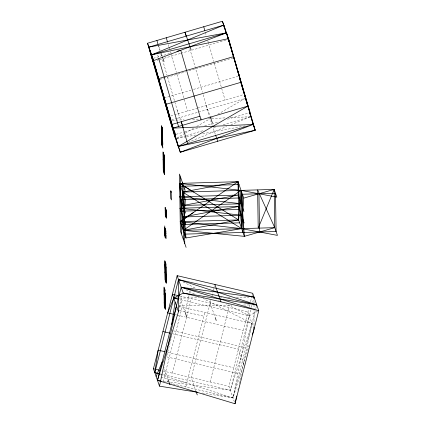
<?xml version="1.0" encoding="UTF-8"?>
<svg xmlns="http://www.w3.org/2000/svg" width="425" height="425" viewBox="0 0 425 425"><rect width="100%" height="100%" fill="white"/><g stroke="black" fill="none" stroke-linecap="round" stroke-linejoin="round"><path stroke-width="0.32" stroke-dasharray="2.12 1.59" d="M254.007 325.337L254.028 304.204M254.028 303.562L254.033 300.99M237.904 390.155L238.313 388.216M239.27 383.685L251.982 323.478L203.017 298.424M166.834 355.449L171.711 336.292M179.005 307.658L181.847 296.485M163.142 381.671L182.107 307.201M166.913 382.553L167.392 380.694M189.067 295.593L184.939 311.801L180.901 300.209M189.709 293.059L190.033 291.789M172.322 373.161L186.384 317.948M186.713 316.662L191.292 298.685M185.799 386.952L204.77 312.476M210.832 300.517L191.208 377.565L196.254 392.052M211.974 296.023L213.286 290.891M213.446 290.248L214.593 285.754M210.093 381.963L229.064 307.487M234.425 402.013L228.979 386.362L248.604 309.32M249.257 306.749L249.746 304.826M250.564 301.617L251.871 296.48M252.036 295.837L252.689 293.271M250.766 309.974L230.323 390.224L169.83 382.027M251.419 307.402L252.073 304.837M252.726 302.271L253.874 297.776M255.165 310.999L233.017 397.954L202.056 392.982M255.786 308.545L256.259 306.701M249.231 344.882L233.017 397.954L170.691 383.435M176.71 138.072L184.694 133.445M185.263 133.115L193.816 128.153M196.669 126.501L209.785 118.904M210.354 118.57L212.633 117.252M217.765 114.277L245.14 98.414L177.214 118.357M257.587 311.281L249.294 315.754L178.872 299.343M188.052 142.428L226.605 126.56M230.892 124.796L249.863 116.987M153.271 58.321L171.376 53.003M157.25 60.286L159.125 59.739M159.747 59.553L162.244 58.82L167.03 75.252M164.119 58.273L180.349 53.502M180.97 53.322L227.784 39.573M160.087 79.342L185.683 71.83M188.801 70.911L195.043 69.078M195.67 68.898L233.123 57.901M164.178 98.037L191.016 90.153M193.513 89.42L237.835 76.404M170.76 115.993L196.977 108.295M197.604 108.109L243.169 94.733M171.503 120.036L176.582 118.543M176.131 134.311L184.381 131.883M185.013 131.697L199.617 127.41M204.696 125.922L218.657 121.821M227.545 119.213L249.13 112.875M176.837 138.359L185.725 135.75M186.363 135.564L204.133 130.342M215.56 126.99L213.021 127.734L215.326 134.358M223.178 124.753L250.474 116.737M176.864 138.492L185.916 136.829M186.564 136.712L195.617 135.044M202.73 133.737L246.054 125.773M172.205 120.317L184.046 119.776M192.594 119.382L201.806 118.963M208.383 118.66L209.695 118.602M211.671 118.511L226.137 117.847M230.084 117.667L249.815 116.769M179.674 298.074L199.415 297.824M220.474 297.558L221.792 297.543M227.715 297.468L230.345 297.431M236.268 297.357L248.768 297.197M178.952 305.846L231.721 305.177M243.567 305.028L250.803 304.938M163.327 381.145L169.182 381.942M179.961 296.044L247.945 311.886L253.799 328.695M178.962 306.462L251.982 323.478L230.323 390.224L163.104 374.563M175.493 309.602L176.752 309.894M179.27 310.484L203.825 316.2M175.217 314.665L176.476 314.957M177.108 315.106L185.289 317.013M187.808 317.597L243.206 330.507M173.427 330.815L245.82 347.682M172.364 333.726L238.462 349.127L244.317 365.93M167.62 352.341L233.718 367.742M166.786 356.883L239.179 373.75M162.881 370.961L228.979 386.362M160.544 373.968L162.467 374.414M160.942 377.214L167.864 378.829L163.827 367.237M169.123 379.121L186.75 383.228M160.459 374.462L233.017 397.954L249.294 315.754L226.281 303.981M183.212 281.945L196.196 288.586M218.025 299.752L219.204 300.358M185.906 289.675L194.756 294.201M206.343 105.543L210.375 117.135M212.25 125.524L210.758 120.711M158.615 45.99L160.103 50.262M161.373 53.922L162.01 55.749L161.123 52.7M177.183 110.128L180.795 120.498M210.178 303.089L215.018 316.997M205.381 32.438L206.3 35.594M207.772 40.651L208.138 41.916M208.324 42.548L213.844 61.503M214.397 63.399L225.069 100.045M189.784 48.678L202.475 92.278M203.214 94.802L209.467 116.285M168.295 44.699L168.847 46.591M169.033 47.223L169.586 49.119M170.319 51.648L170.685 52.912M170.871 53.545L176.391 72.5M176.943 74.396L187.616 111.042M158.164 44.8L159.832 50.532M160.762 53.72L161.5 56.27M167.577 77.143L178.25 113.794M157.733 55.022L158.631 58.113"/><path stroke-width="0.64" d="M197.545 392.259L159.492 386.15L153.436 368.762L177.151 275.666L252.689 293.271L258.745 310.654L235.03 403.75L157.473 380.354L178.463 311.674L178.495 279.533L254.033 297.133L254.033 298.419M254.007 327.308L254.001 329.274L252.285 334.895M162.424 143.108L162.584 128.972L161.373 125.492L161.681 144.617L162.892 148.097L161.558 136.967M164.199 155.38L164.039 169.517L163.258 152.676L163.567 171.801L164.443 170.68L163.795 154.222L163.503 167.976L164.507 174.505L163.296 171.025L162.988 151.9L164.199 155.38L164.507 174.505M164.215 302.329L164.544 306.924L164.236 287.805L165.24 294.334L165.081 308.47L164.778 289.351M165.941 264.031L165.065 265.147L165.846 281.993L166.005 267.851L165.001 261.322L165.309 280.447L165.601 266.693L166.249 283.151L165.038 279.677L164.735 260.552L165.941 264.031L166.249 283.151M184.301 215.087L185.332 199.745L179.616 183.324L183.26 230.265L184.296 215.002M161.436 129.317L161.643 126.267L161.952 145.387L162.828 144.272L162.18 127.813L162.488 146.933M162.159 142.338L162.366 139.283M165.166 207.442L165.893 216.83L166.308 210.726L165.166 207.442L165.288 215.093L166.43 218.376L165.771 209.18L165.288 215.093M164.799 227.784L165.527 237.171L165.941 231.067L164.778 227.795M164.093 294.679L164.3 291.63L165.182 290.509L163.97 287.029L164.273 306.154L165.484 309.628L164.836 293.17M164.815 307.7L165.022 304.645M193.768 212.277L180.232 221.568L185.948 237.989L241.666 228.623L243.743 198.103L238.027 181.682L179.616 183.393L238.637 219.932L244.359 236.353L274.763 227.657L274.152 189.412L182.644 192.084L241.666 228.623L277.456 235.386L274.763 227.657L257.603 189.895L258.214 228.14L274.152 189.412L243.743 198.103M165.081 233.346L164.921 235.429L166.063 238.717L165.405 229.521L165.081 233.463M181.034 211.719L182.644 192.015L185.948 237.989M171.7 324.498L175.095 302.016M159.492 386.15L176.444 305.878M235.03 403.75L236.672 395.983M256.413 306.085L256.727 304.858L178.495 279.533L154.785 372.624L159.2 374.058M156.129 376.492L162.217 361.733M249.773 113.108L255.186 130.257L180.28 152.256L174.223 134.868L147.544 43.244L222.45 21.25L228.507 38.638L255.186 130.257L178.261 146.46L151.582 54.836L223.794 25.112L226.424 33.973M152.883 61.572L148.893 47.111L226.488 32.842L253.167 124.461L172.927 128.132L153.6 60.632L226.488 32.842L249.847 111.934L250.16 114.336M226.004 32.698L223.794 25.112L148.893 47.111L175.567 138.731L174.941 133.928L151.582 54.836L226.488 32.842L228.995 41.666M176.991 51.351L180.737 50.251L201.014 119.887M158.52 78.657L233.426 56.663M158.217 79.895L159.465 79.528M165.989 104.311L240.895 82.317M171.859 124.472L199.947 116.222M172.927 128.132L247.828 106.138L228.507 38.638L151.582 54.836M174.223 134.868L175.493 134.497M182.644 192.084L238.027 181.682L241.666 228.623L180.131 221.643M238.425 206.539L183.048 216.952L241.453 215.247L180.014 208.25L238.425 206.539L244.141 222.966M180.625 186.288L239.036 184.583M180.848 199.686L239.254 197.981M241.267 203.772L182.862 205.477L238.239 195.07L179.828 196.775L241.267 203.766M181.029 211.161L239.44 209.456M181.241 224.533L239.647 222.827M274.763 227.657L183.26 230.329L241.049 190.379L276.84 197.136L274.152 189.412M184.604 234.127L276.107 231.524L275.496 193.274L242.399 194.241L243.01 232.491M179.015 298.084L173.751 298.148L167.663 312.906L174.59 314.521M255.409 304.879L256.727 304.858L181.183 287.257L157.473 380.354L161.25 381.236M179.515 183.393L241.049 190.379L244.359 236.353L183.26 230.329L238.637 219.932L241.049 190.379L241.666 228.623M254.033 297.133L181.183 287.257L258.745 310.654L183.202 293.053L173.751 298.148L178.234 299.195M256.727 304.858L183.202 293.053L177.151 275.666M179.329 295.901L172.407 294.286L178.463 311.674M162.924 331.527L169.846 333.136M165.102 351.757L158.18 350.142L154.785 372.624L159.906 373.819M153.436 368.762L160.363 370.377M178.495 279.533L180.264 280.436M179.616 183.457L193.444 191.951M173.304 129.227L175.084 132.898L175.121 135.309M237.161 69.493L239.174 75.283M247.207 104.353L249.847 111.934M252.546 122.682L255.186 130.257M191.053 49.635L184.997 32.247L186.102 36.04M238.239 195.07L243.955 211.491M210.375 117.135L212.394 122.931M215.714 135.463L217.733 141.259M162.414 56.913L164.029 61.545M183.239 127.516L181.22 121.72L187.622 143.708M147.544 43.244L153.6 60.632M168.89 116.546L174.941 133.928M185.183 190.442L179.472 174.038L180.381 230.94L186.097 247.361M214.917 284.468L220.973 301.856M161.622 140.792L162.828 144.272M179.828 196.711L185.55 213.132M163.11 159.55L164.321 163.03M180.014 208.186L185.736 224.607M163.232 167.2L164.443 170.68M215.22 317.576L216.229 320.477M171.312 192.275L170.776 190.729L170.898 198.379L171.434 199.925M165.208 210.12L166.35 213.403M165.245 212.415L166.387 215.698M164.842 230.456L165.984 233.745M164.879 232.751L166.021 236.04M185.141 312.38L186.958 317.597M164.794 264.377L166.005 267.851M164.916 272.027L166.127 275.501M164.029 290.854L165.24 294.334M196.254 392.052L197.264 394.947M168.066 379.408L169.883 384.625M150.238 50.973L156.915 73.158M163.551 98.218L180.28 152.256L253.167 124.461L178.261 146.46L247.828 106.138L239.567 78.285M222.45 21.25L224.288 27.567M203.724 26.748L204.829 30.542M166.271 37.745L167.562 42.171M156.91 40.497L157.978 44.163M158.817 58.74L178.542 126.485M229.893 44.822L230.254 46.081M231.327 49.863L231.869 51.754M167.588 109.809L171.578 124.27M161.914 127.038L162.244 131.638M164.565 292.4L164.9 296.995M258.947 193.758L259.558 232.008M183.839 186.575L184.753 243.498M182.495 182.713L183.409 239.636M180.476 176.917L181.39 233.84M171.041 191.505L171.163 199.155M166.037 209.955L166.159 217.6M165.771 209.18L165.893 216.83M165.676 230.292L165.798 237.942M165.405 229.521L165.527 237.171M165.001 228.363L165.123 236.008M163.795 154.222L164.103 173.342M165.543 262.868L165.846 281.993M164.767 225.925L164.953 237.304M238.027 181.682L180.232 221.637L238.637 219.932L238.027 181.682"/></g></svg>
